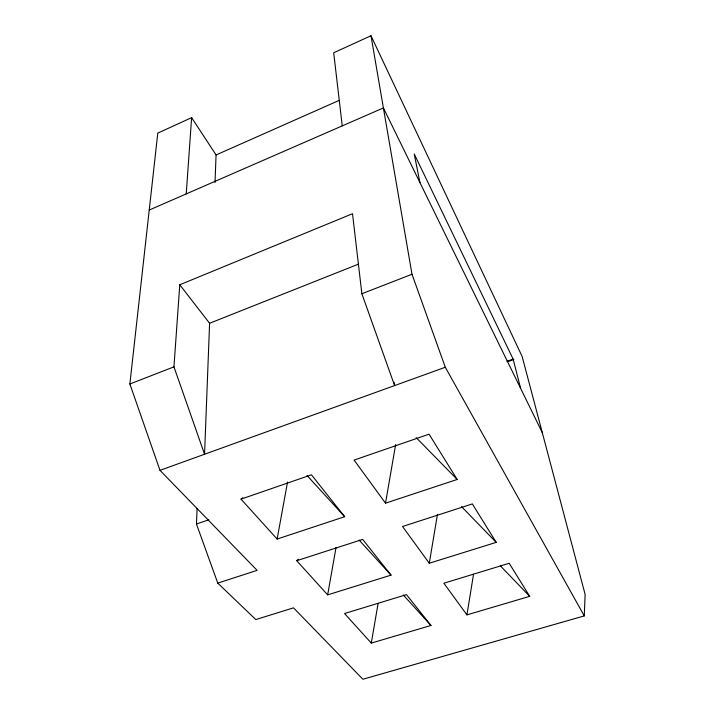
<?xml version="1.0" encoding="UTF-8"?>
<svg xmlns="http://www.w3.org/2000/svg" width="715" height="715" viewBox="0 0 715 715"><rect width="100%" height="100%" fill="white"/><g stroke="black" fill="none" stroke-linecap="round" stroke-linejoin="round"><path stroke-width="1.07" d="M179.769 284.776L209.593 323.278L204.561 454.248L173.951 366.849L179.769 284.776L352.513 213.722L361.87 293.749L394.6 385.582L394.144 382.275M215.009 182.486L216.073 154.958L191.629 117.653L157.792 133.106L129.871 383.991L159.999 470.345L257.123 570.364L217.771 583.118L196.446 524.015L197.117 508.472M217.771 583.118L255.791 619.565L293.516 607.839L362.871 679.25L584.262 615.91L585.129 594.451L522.156 356.526L370.987 35.75L333.691 52.785L342.244 125.885M186.222 193.917L191.629 117.653M466.931 614.873L443.854 583.217L509.187 563.286L529.708 596.346L466.931 614.873L473.545 574.208M429.286 563.223L402.527 526.499L472.338 503.923L496.21 542.372L429.286 563.223L437.464 514.326M385.528 503.172L354.113 460.076L429.063 434.193L457.162 479.461L385.528 503.172L395.645 444.56M371.291 643.089L344.532 613.524L406.486 594.621L430.975 625.482L371.291 643.089L378.074 603.594M327.658 594.88L296.734 560.712L362.675 539.387L391.034 575.137L327.658 594.88L336.068 547.297M277.134 539.056L241 499.133L311.436 474.805L344.675 516.704L277.134 539.056L287.546 482.026M296.734 560.712L298.37 559.202M241 499.133L242.716 497.765M216.073 154.958L339.169 100.395M149.229 210.04L383.401 107.938L542.31 432.682M209.593 323.278L358.295 264.21M129.871 383.991L173.951 366.849M361.87 293.749L411.992 274.256L370.987 35.75M159.999 470.345L445.293 367.26L584.262 615.91M506.864 361.37L513.147 359.127L520.591 388.308M507.632 361.71L513.853 359.493M196.446 524.015L208.798 519.778M416.13 437.58L457.162 479.461M461.541 506.631L496.21 542.372M500.411 565.878L529.708 596.346M307.012 475.466L344.675 516.704M359.127 540.084L391.034 575.137M403.269 594.96L430.975 625.482M513.147 359.127L414.217 153.931L419.937 182.611M411.992 274.256L445.293 367.26"/></g></svg>
